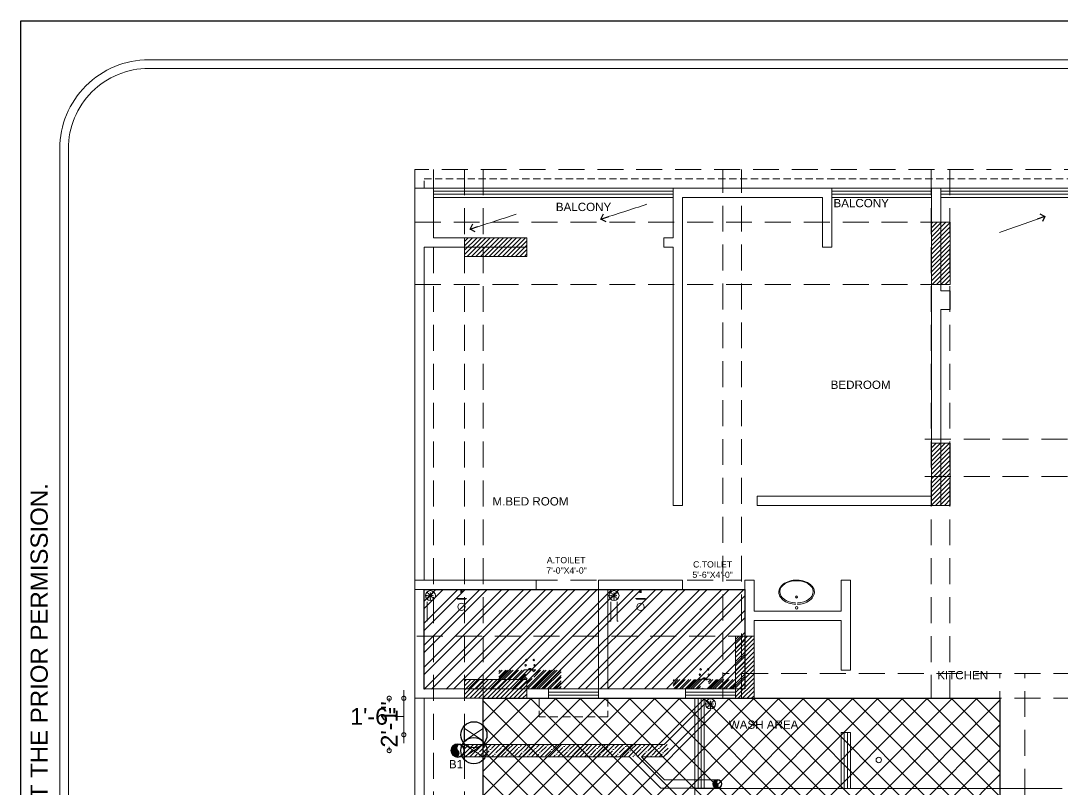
# Model space of a CAD drawing. Header units: inches. Extents: x 1807 to 67852, y 1160 to 20242.
# Drawn here: x 16490 to 16992, y 7417 to 7787 of the extents above; entities that cross this region are included whole.
import ezdxf

# ---------------------------------------------------------------- set-up
doc = ezdxf.new("R2010")
doc.units = ezdxf.units.IN
doc.header["$MEASUREMENT"] = 0
doc.header["$PDMODE"] = 35
doc.linetypes.add('DASHED', pattern=[0.75, 0.5, -0.25])
doc.layers.get('0').update_dxf_attribs({"lineweight": 20})
for name, color, linetype, lineweight in [('$TD_AUDIT_GENERATED_(67B1F)', 8, 'Continuous', 15), ('06DIM', 194, 'Continuous', 15), ('3 P.V.C. PIPE', 232, 'Continuous', 30), ('4 upvc pip', 5, 'Continuous', 30), ('4 upvc pip hatch', 6, 'Continuous', 5), ('4. UPCV', 6, 'Continuous', 30), ('A-HATCH', 252, 'Continuous', 13), ('Bathing', 3, 'Continuous', 30), ('BLOCK', 7, 'Continuous', 0), ('COLD WATER', 4, 'Continuous', 30), ('column_01', 7, 'Continuous', 18), ('CUT OUT', 4, 'Continuous', 30), ('Dummy wall', 8, 'Continuous', 18), ('HATCH', 8, 'Continuous', 0), ('HOT LINE', 1, 'Continuous', 30), ('N.WALL', 7, 'Continuous', 25), ('PROJ.', 8, 'DASHED', 20), ('RAILING', 8, 'Continuous', 25), ('SUNK', 216, 'Continuous', 30), ('SUNK HTACH', 165, 'Continuous', 15), ('wall', 7, 'Continuous', 20), ('WINDOW', 8, 'Continuous', 15)]:
    doc.layers.add(name, color=color, linetype=linetype, lineweight=lineweight)
doc.layers.add('K.Text', color=7, linetype='Continuous')
doc.styles.add('Krupalu', font='arial.ttf', dxfattribs={"height": 8})
doc.styles.add('Krupalu 1', font='arial.ttf')
doc.dimstyles.new('Krupalu', dxfattribs={"dimtxt": 4, "dimasz": 4, "dimexe": 0, "dimexo": 0, "dimgap": 0.09, "dimtad": 0, "dimtoh": 1, "dimdec": 0, "dimzin": 3, "dimdsep": 46, "dimlunit": 4, "dimtxsty": 'Krupalu', "dimblk": 'DOTSMALL', "dimcen": 0, "dimse1": 1, "dimse2": 1, "dimclrd": 256, "dimclre": 256, "dimclrt": 7, "dimadec": 0, "dimazin": 0, "dimtfac": 1, "dimtdec": 0, "dimtofl": 0, "dimtmove": 1, "dimatfit": 0, "dimldrblk": 'OPEN90', "dimfxl": 1, "dimtolj": 1, "dimtzin": 0, "dimlwd": -1, "dimarcsym": 0})
pattern_1 = [(45, (-2883.8112, 0), (-1.0606601718, 1.0606601718), [])]
pattern_2 = [(45, (4642.928, -84087.3614), (-1.325825215, 1.325825215), []), (45, (4643.8119, -84087.3614), (-1.325825215, 1.325825215), [])]

# ---------------------------------------------------------------- blocks, each defined once
blk = doc.blocks.new('dfhtutrut')
at = {"layer": 'HATCH'}
h = blk.add_hatch(dxfattribs=at)
h.set_pattern_fill('ANSI31', color=256, scale=12, style=0)
h.set_pattern_definition(pattern_1)
h.paths.add_polyline_path([(142340.43, -629915.98), (142340.43, -629945.98), (142349.43, -629945.98), (142349.43, -629915.98)])
h = blk.add_hatch(dxfattribs=at)
h.set_pattern_fill('ANSI31', color=256, scale=12, style=0)
h.set_pattern_definition(pattern_1)
h.paths.add_polyline_path([(142115.43, -629932.48), (142145.43, -629932.48), (142145.43, -629923.48), (142115.43, -629923.48)])
h = blk.add_hatch(dxfattribs=at)
h.set_pattern_fill('ANSI31', color=256, scale=12, style=0)
h.set_pattern_definition(pattern_1)
h.paths.add_polyline_path([(142349.43, -630052.48), (142349.43, -630022.48), (142340.43, -630022.48), (142340.43, -630052.48)])
h = blk.add_hatch(dxfattribs=at)
h.set_pattern_fill('ANSI31', color=256, scale=12, style=0)
h.set_pattern_definition(pattern_1)
h.paths.add_polyline_path([(142254.93, -630145.48), (142254.93, -630115.48), (142245.93, -630115.48), (142245.93, -630145.48)])
h = blk.add_hatch(dxfattribs=at)
h.set_pattern_fill('ANSI31', color=256, scale=12, style=0)
h.set_pattern_definition(pattern_1)
h.paths.add_polyline_path([(142115.43, -630145.48), (142145.43, -630145.48), (142145.43, -630136.48), (142115.43, -630136.48)])
at = {"layer": 'column_01'}
for points in [[(142340.43, -629915.98), (142340.43, -629945.98), (142349.43, -629945.98), (142349.43, -629915.98)], [(142115.43, -629932.48), (142145.43, -629932.48), (142145.43, -629923.48), (142115.43, -629923.48)], [(142349.43, -630052.48), (142349.43, -630022.48), (142340.43, -630022.48), (142340.43, -630052.48)], [(142254.93, -630145.48), (142254.93, -630115.48), (142245.93, -630115.48), (142245.93, -630145.48)], [(142115.43, -630145.48), (142145.43, -630145.48), (142145.43, -630136.48), (142115.43, -630136.48)]]:
    blk.add_lwpolyline(points, close=True, dxfattribs=at)
blk = doc.blocks.new('_DotSmall')
at = {"color": 0, "linetype": 'ByBlock', "const_width": 0.5}
blk.add_lwpolyline([(-0.0625, 0, 1), (0.0625, 0, 1)], format="xyb", close=True, dxfattribs=at)
blk = doc.blocks.new('_Open90')
at = {"color": 0, "linetype": 'ByBlock', "lineweight": -2}
for p, q in [((0, 0), (-1, 0)), ((-0.5, 0.5), (0, 0)), ((0, 0), (-0.5, -0.5))]:
    blk.add_line(p, q, dxfattribs=at)
blk = doc.blocks.new('zw$137B')
at = {"layer": '$TD_AUDIT_GENERATED_(67B1F)', "linetype": 'DASHED', "lineweight": -2, "ltscale": 25}
for p, q in [((-135, 94.5), (-573, 94.5)), ((-573, 94.5), (-573, -1140)), ((-564, 94.5), (-564, -1140)), ((-549, 94.5), (-549, -270)), ((-540, 94.5), (-540, -270)), ((-424.5, -160.5), (-424.5, 94.5)), ((-415.5, -160.5), (-415.5, 94.5)), ((-324.19, 94.5), (-324.19, -160.5)), ((-315.19, 94.5), (-315.19, -160.5)), ((-135, 85.5), (-573, 85.5)), ((328.5, -148.5), (-424.5, -148.5)), ((328.5, -160.5), (-424.5, -160.5))]:
    blk.add_line(p, q, dxfattribs=at)
at = {"layer": '$TD_AUDIT_GENERATED_(67B1F)', "color": 3, "linetype": 'DASHED', "lineweight": -2, "ltscale": 25}
for p, q in [((-327.19, -35.5), (-135, -35.5)), ((-327.19, -53.5), (-135, -53.5))]:
    blk.add_line(p, q, dxfattribs=at)
at = {"layer": '$TD_AUDIT_GENERATED_(67B1F)', "linetype": 'DASHED', "lineweight": -2, "ltscale": 25}
for points in [[(-573, 69), (-315, 69)], [(-573, 39), (-315, 39)], [(-573, -103.5), (-415.5, -103.5)], [(-573, -108), (-415.5, -108)], [(-409.5, -130.5), (-573, -130.5)], [(-291, -1144.5), (-291, -148.5)], [(-279, -1144.5), (-279, -148.5)], [(-409.5, -160.5), (-573, -160.5)]]:
    blk.add_lwpolyline(points, dxfattribs=at)
blk = doc.blocks.new('cutout')
at = {"layer": 'COLD WATER', "color": 2}
blk.add_circle((18212, 6888.2, 5.3), 19.6, dxfattribs=at)
at = {"layer": 'HATCH'}
for p, q in [((18221.4, 6902.1, 5.3), (18202.7, 6874.2, 5.3)), ((18202.7, 6902.1, 5.3), (18221.4, 6874.2, 5.3))]:
    blk.add_line(p, q, dxfattribs=at)
at = {"layer": 'HOT LINE', "ltscale": 10}
for p, q in [((18202.7, 6902.1, 5.3), (18221.4, 6902.1, 5.3)), ((18202.7, 6874.2, 5.3), (18221.4, 6874.2, 5.3))]:
    blk.add_line(p, q, dxfattribs=at)
blk = doc.blocks.new('*D38')
at = {"layer": '06DIM'}
for p, q in [((16674.98, 7460.85), (16674.98, 7464.85)), ((16674.98, 7443.29), (16674.98, 7460.85)), ((16670.58, 7452.07), (16670.76, 7452.07)), ((16670.76, 7452.07), (16674.98, 7452.07)), ((16674.98, 7443.29), (16674.98, 7439.29))]:
    blk.add_line(p, q, dxfattribs=at)
at = {"layer": 'Defpoints', "color": 0}
for p in [(16674.98, 7460.85), (16708.78, 7460.85), (16708.78, 7443.29)]:
    blk.add_point(p, dxfattribs=at)
at = {"layer": '06DIM', "xscale": 4, "yscale": 4, "zscale": 4}
for p, rotation in [((16674.98, 7460.85), 270), ((16674.98, 7443.29), 90)]:
    blk.add_blockref('_DotSmall', p, dxfattribs=dict(at, rotation=rotation))
at = {"layer": '06DIM', "color": 7, "insert": (16660.23, 7452.07), "char_height": 8, "attachment_point": 5, "style": 'Krupalu'}
blk.add_mtext('\\A1;1\'-6"', dxfattribs=at)
blk = doc.blocks.new('*D39')
at = {"layer": '06DIM'}
for p, q in [((16667.94, 7460.85), (16667.94, 7459.04)), ((16667.94, 7435.64), (16667.94, 7437.45))]:
    blk.add_line(p, q, dxfattribs=at)
at = {"layer": 'Defpoints', "color": 0}
for p in [(16667.94, 7460.85), (16708.78, 7460.85), (16708.78, 7435.64)]:
    blk.add_point(p, dxfattribs=at)
at = {"layer": '06DIM', "xscale": 4, "yscale": 4, "zscale": 4}
for p, rotation in [((16667.94, 7460.85), 90), ((16667.94, 7435.64), 270)]:
    blk.add_blockref('_DotSmall', p, dxfattribs=dict(at, rotation=rotation))
at = {"layer": '06DIM', "color": 7, "insert": (16667.94, 7448.24), "char_height": 8, "attachment_point": 5, "rotation": 90, "style": 'Krupalu'}
blk.add_mtext('\\A1;2\'-1"', dxfattribs=at)

msp = doc.modelspace()

# ---------------------------------------------------------------- hatches: boundary and pattern name
at = {"layer": '4 upvc pip hatch', "lineweight": 5, "ltscale": 10}
h = msp.add_hatch(dxfattribs=at)
h.set_pattern_fill('ANSI31', color=8, scale=3, style=0)
h.set_pattern_definition([(45, (-46983.6151, -133290.32453), (-0.2651650429, 0.2651650429), [])])
edge = h.paths.add_edge_path()
edge.add_spline(control_points=[(16700.77, 7432.64), (16701.19, 7433.21), (16702.21, 7434.6), (16699.94, 7436.65), (16700.93, 7438.05), (16701.33, 7438.62)], knot_values=[0, 0, 0, 0, 1.259254, 3.09623, 4.348223, 4.348223, 4.348223, 4.348223], degree=3, periodic=0)
edge.add_arc((16700.98, 7435.64), 3, 83.262, 180)
edge.add_arc((16700.98, 7435.64), 3, 180, 265.9366)
at = {"layer": '4 upvc pip hatch', "lineweight": 5}
h = msp.add_hatch(dxfattribs=at)
h.set_pattern_fill('ANSI35', color=8, scale=12, style=0)
h.set_pattern_definition([(45, (-7059.6064, -1768.8452), (-2.12132034, 2.12132034), []), (45, (-7057.485, -1768.8452), (-2.12132034, 2.12132034), [3.75, -0.75, 0, -0.75])])
h.paths.add_polyline_path([(16704.28, 7432.62), (16802.32, 7432.62), (16802.32, 7438.62), (16704.28, 7438.62)])
at = {"layer": '4 upvc pip hatch', "lineweight": 5, "ltscale": 10}
h = msp.add_hatch(dxfattribs=at)
h.set_pattern_fill('ANSI31', color=8, scale=2, style=0)
h.set_pattern_definition([(45, (-25630.3216, -86397.75523), (-0.1767766953, 0.1767766953), [])])
edge = h.paths.add_edge_path()
edge.add_spline(control_points=[(16825.93, 7417.56), (16826.21, 7417.93), (16826.89, 7418.86), (16825.38, 7420.23), (16826.04, 7421.16), (16826.31, 7421.54)], knot_values=[0, 0, 0, 0, 1.259254, 3.09623, 4.348223, 4.348223, 4.348223, 4.348223], degree=3, periodic=0)
edge.add_arc((16826.08, 7419.55), 2, 83.262, 180)
edge.add_arc((16826.08, 7419.55), 2, 180, 265.9366)
at = {"layer": 'Bathing', "lineweight": 5}
h = msp.add_hatch(color=8, dxfattribs=at)
h.paths.add_polyline_path([(16702.17, 7511.56), (16703.4, 7511.56), (16703.4, 7513.35), (16702.17, 7513.35)])
h.paths.add_polyline_path([(16704.9, 7508.36), (16705.47, 7509.18), (16700.09, 7509.18), (16700.89, 7508.36)])
h = msp.add_hatch(color=8, dxfattribs=at)
h.paths.add_polyline_path([(16788.42, 7511.56), (16789.65, 7511.56), (16789.65, 7513.35), (16788.42, 7513.35)])
h.paths.add_polyline_path([(16791.15, 7508.36), (16791.72, 7509.18), (16786.34, 7509.18), (16787.14, 7508.36)])
for points in [[(16738.76, 7474.35), (16732.8, 7474.35), (16732.8, 7474.85), (16734.72, 7474.85, -0.636861), (16736.85, 7474.85), (16738.76, 7474.85)], [(16738.76, 7474.35), (16738.76, 7474.85), (16732.8, 7474.85), (16732.8, 7474.35)], [(16822.76, 7469.85), (16816.8, 7469.85), (16816.8, 7470.35), (16818.72, 7470.35, -0.636861), (16820.85, 7470.35), (16822.76, 7470.35)], [(16822.76, 7469.85), (16822.76, 7470.35), (16816.8, 7470.35), (16816.8, 7469.85)]]:
    msp.add_hatch(color=8, dxfattribs=at).paths.add_polyline_path(points)
at = {"layer": 'Dummy wall', "lineweight": 5, "ltscale": 10}
h = msp.add_hatch(dxfattribs=at)
h.set_pattern_fill('ANSI32', color=8, scale=5, style=0)
h.set_pattern_definition(pattern_2)
h.paths.add_polyline_path([(16734.28, 7465.35), (16734.28, 7469.85), (16720.78, 7469.85), (16720.78, 7474.35), (16732.8, 7474.35), (16735.78, 7474.35, 2.414214), (16737.92, 7472.21, 0.414214), (16735.78, 7474.35), (16738.76, 7474.35), (16750.78, 7474.35), (16750.78, 7465.35), (16744.78, 7465.35)])
h = msp.add_hatch(dxfattribs=at)
h.set_pattern_fill('ANSI32', color=8, scale=5, style=0)
h.set_pattern_definition(pattern_2)
h.paths.add_polyline_path([(16804.78, 7465.35), (16804.78, 7469.85), (16815.34, 7469.85), (16816.8, 7469.85), (16819.78, 7469.85, 2.414214), (16821.92, 7467.71, 0.408178), (16819.83, 7469.85), (16822.76, 7469.85), (16824.31, 7469.85), (16834.78, 7469.85), (16834.78, 7465.35), (16810.78, 7465.35)])
at = {"layer": 'SUNK HTACH', "ltscale": 10}
h = msp.add_hatch(dxfattribs=at)
h.set_pattern_fill('ANSI32', color=8, scale=20, style=0)
h.set_pattern_definition([(45, (16684.781, 7465.306), (-5.3033, 5.3033), []), (45, (16688.317, 7465.306), (-5.3033, 5.3033), [])])
h.paths.add_polyline_path([(16684.78, 7513.35), (16839.28, 7513.35), (16839.28, 7465.4), (16684.78, 7465.31)])
h = msp.add_hatch(dxfattribs=at)
h.set_pattern_fill('ANSI37', color=8, scale=67.5, style=0)
h.set_pattern_definition([(45, (11951.298, -57380.249), (-5.9662135, 5.9662135), []), (135, (11951.298, -57380.249), (-5.9662135, -5.9662135), [])])
h.paths.add_polyline_path([(16713.28, 7460.85), (16962.28, 7460.85), (16962.28, 7352.85), (16713.28, 7352.85)])

# ---------------------------------------------------------------- linework, layer by layer
at = {"layer": '3 P.V.C. PIPE', "color": 8, "lineweight": 5, "ltscale": 50}
for p, q in [((16686.28, 7507.35), (16686.28, 7497.97)), ((16689.28, 7507.35), (16689.28, 7500.63)), ((16774.78, 7507.35), (16774.78, 7497.97)), ((16777.78, 7507.35), (16777.78, 7497.97)), ((16774.28, 7497.97), (16774.78, 7497.97)), ((16777.78, 7497.97), (16778.28, 7497.97))]:
    msp.add_line(p, q, dxfattribs=at)
at = {"layer": '4 upvc pip'}
msp.add_lwpolyline([(16490.39, 7787.47), (18913.59, 7787.47), (18913.59, 6074.1), (16490.39, 6074.1)], close=True, dxfattribs=at)
at = {"layer": '4. UPCV', "color": 8, "lineweight": 5, "ltscale": 10}
for p, q in [((16800.45, 7438.62), (16820.06, 7458.23)), ((16800.1, 7432.62), (16822.89, 7455.4)), ((16700.98, 7438.64), (16800.45, 7438.62)), ((16700.98, 7432.64), (16783.81, 7432.62)), ((16783.81, 7432.62), (16798.88, 7417.55)), ((16789.47, 7432.62), (16800.1, 7432.62)), ((16789.47, 7432.62), (16800.54, 7421.55)), ((16826.08, 7421.55), (16800.54, 7421.55)), ((16826.08, 7417.55), (16798.88, 7417.55))]:
    msp.add_line(p, q, dxfattribs=at)
for centre, radius in [((16700.98, 7435.64), 3.3), ((16700.98, 7435.64), 3), ((16826.08, 7419.55), 2.2), ((16826.08, 7419.55), 2)]:
    msp.add_circle(centre, radius, dxfattribs=at)
for points, knots in [([(16700.77, 7432.64), (16701.19, 7433.21), (16702.21, 7434.6), (16699.94, 7436.65), (16700.93, 7438.05), (16701.33, 7438.62)], [0, 0, 0, 0, 1.888881, 4.644345, 6.522333, 6.522333, 6.522333, 6.522333]), ([(16825.93, 7417.56), (16826.21, 7417.93), (16826.89, 7418.86), (16825.38, 7420.23), (16826.04, 7421.16), (16826.31, 7421.54)], [0, 0, 0, 0, 1.259254, 3.096229, 4.348222, 4.348222, 4.348222, 4.348222])]:
    msp.add_open_spline(points, degree=3, knots=knots, dxfattribs=at)
at = {"layer": 'A-HATCH'}
for points in [[(18847.85, 7768.7), (16552.06, 7768.7, 0.414214), (16509.16, 7725.8), (16509.16, 6139.84, 0.414214), (16556.14, 6092.86), (18844.79, 6092.86, 0.414214), (18894.83, 6142.9), (18894.83, 7721.72, 0.414214)], [(18847.85, 7764.53), (16552.06, 7764.53, 0.414214), (16513.33, 7725.8), (16513.33, 6139.84, 0.414214), (16556.14, 6097.03), (18844.79, 6097.03, 0.414214), (18890.66, 6142.9), (18890.66, 7721.72, 0.414214)]]:
    msp.add_lwpolyline(points, format="xyb", close=True, dxfattribs=at)
at = {"layer": 'Bathing', "color": 8, "lineweight": 5}
for centre, radius in [((16687.78, 7510.35), 2.42), ((16685.91, 7510.35), 0.129), ((16686.34, 7511.8), 0.129), ((16686.34, 7508.91), 0.129), ((16686.63, 7510.35), 0.129), ((16686.83, 7511.31), 0.129), ((16686.83, 7509.4), 0.129), ((16687.28, 7510.35), 0.129), ((16687.35, 7510.79), 0.129), ((16687.35, 7509.92), 0.129), ((16687.78, 7511.58), 0.129), ((16687.78, 7511.58), 0.129), ((16687.78, 7510.86), 0.129), ((16687.78, 7510.86), 0.129), ((16687.78, 7510.35), 0.129), ((16687.78, 7509.85), 0.129), ((16687.78, 7509.85), 0.129), ((16687.78, 7509.12), 0.129), ((16687.78, 7509.12), 0.129), ((16687.78, 7508.41), 0.129), ((16687.78, 7508.41), 0.129), ((16688.22, 7510.79), 0.129), ((16688.22, 7509.92), 0.129), ((16688.29, 7510.35), 0.129), ((16688.74, 7511.31), 0.129), ((16688.74, 7509.4), 0.129), ((16688.93, 7510.35), 0.129), ((16689.23, 7511.8), 0.129), ((16689.23, 7508.91), 0.129), ((16776.28, 7510.35), 2.42), ((16774.41, 7510.35), 0.129), ((16774.84, 7511.8), 0.129), ((16774.84, 7508.91), 0.129), ((16775.13, 7510.35), 0.129), ((16775.33, 7511.31), 0.129), ((16775.33, 7509.4), 0.129), ((16775.78, 7510.35), 0.129), ((16775.85, 7510.79), 0.129), ((16775.85, 7509.92), 0.129), ((16776.28, 7511.58), 0.129), ((16776.28, 7511.58), 0.129), ((16776.28, 7510.86), 0.129), ((16776.28, 7510.86), 0.129), ((16776.28, 7510.35), 0.129), ((16776.28, 7509.85), 0.129), ((16776.28, 7509.85), 0.129), ((16776.28, 7509.12), 0.129), ((16776.28, 7509.12), 0.129), ((16776.28, 7508.41), 0.129), ((16776.28, 7508.41), 0.129), ((16776.72, 7510.79), 0.129), ((16776.72, 7509.92), 0.129), ((16776.79, 7510.35), 0.129), ((16777.24, 7511.31), 0.129), ((16777.24, 7509.4), 0.129), ((16777.43, 7510.35), 0.129), ((16777.73, 7511.8), 0.129), ((16777.73, 7508.91), 0.129), ((16864.24, 7509.69), 0.548), ((16864.24, 7509.69), 0.403), ((16864.3, 7504.47), 0.616), ((16734.04, 7479.31), 0.361), ((16734.04, 7479.31), 0.361), ((16737.61, 7479.31), 0.361), ((16737.61, 7479.31), 0.361), ((16733.68, 7476.75), 0.361), ((16733.68, 7476.75), 0.361), ((16737.98, 7476.75), 0.361), ((16737.98, 7476.75), 0.361), ((16818.04, 7474.81), 0.361), ((16818.04, 7474.81), 0.361), ((16821.61, 7474.81), 0.361), ((16821.61, 7474.81), 0.361), ((16817.68, 7472.25), 0.361), ((16817.68, 7472.25), 0.361), ((16821.98, 7472.25), 0.361), ((16821.98, 7472.25), 0.361), ((16822.78, 7458.13), 2.42), ((16820.91, 7458.13), 0.129), ((16821.34, 7459.57), 0.129), ((16821.63, 7458.13), 0.129), ((16821.83, 7459.08), 0.129), ((16822.28, 7458.13), 0.129), ((16822.35, 7458.56), 0.129), ((16822.78, 7459.36), 0.129), ((16822.78, 7459.36), 0.129), ((16822.78, 7458.63), 0.129), ((16822.78, 7458.63), 0.129), ((16822.78, 7458.13), 0.129), ((16823.22, 7458.56), 0.129), ((16823.29, 7458.13), 0.129), ((16823.74, 7459.08), 0.129), ((16823.93, 7458.13), 0.129), ((16824.23, 7459.57), 0.129), ((16821.34, 7456.68), 0.129), ((16821.83, 7457.17), 0.129), ((16822.35, 7457.69), 0.129), ((16822.78, 7457.62), 0.129), ((16822.78, 7457.62), 0.129), ((16822.78, 7456.9), 0.129), ((16822.78, 7456.9), 0.129), ((16822.78, 7456.19), 0.129), ((16822.78, 7456.19), 0.129), ((16823.22, 7457.69), 0.129), ((16823.74, 7457.17), 0.129), ((16824.23, 7456.68), 0.129)]:
    msp.add_circle(centre, radius, dxfattribs=at)
at = {"layer": 'Bathing', "color": 8, "lineweight": 5, "ltscale": 3}
for centre in [(16702.78, 7504.94), (16789.03, 7504.94)]:
    msp.add_circle(centre, 1.78, dxfattribs=at)
at = {"layer": 'Bathing', "color": 8, "lineweight": 5, "extrusion": (0.000530124, 2.76424e-10, 1)}
msp.add_circle((16903.88, 7431.12, 9.41), 1.32, dxfattribs=at)
at = {"layer": 'Bathing', "color": 8, "lineweight": 5}
msp.add_ellipse((16864.24, 7512.2), major_axis=(-8.06, 0), ratio=0.663758, start_param=1.630196, end_param=7.796446, dxfattribs=at)
for points, knots in [([(16864.63, 7506.17), (16865.67, 7506.19), (16866.71, 7506.35), (16868.81, 7506.97), (16869.84, 7507.47), (16871.5, 7508.73), (16872.14, 7509.5), (16872.75, 7510.95), (16872.87, 7511.59), (16872.81, 7512.85), (16872.62, 7513.48), (16871.99, 7514.64), (16871.54, 7515.18), (16870.43, 7516.13), (16869.78, 7516.54), (16867.98, 7517.36), (16866.77, 7517.67), (16864.24, 7517.92), (16862.95, 7517.85), (16860.51, 7517.33), (16859.38, 7516.88), (16857.5, 7515.69), (16856.75, 7514.93), (16855.93, 7513.43), (16855.74, 7512.72), (16855.74, 7512.01)], [1.610972, 1.610972, 1.610972, 1.610972, 1.985827, 1.985827, 2.425311, 2.425311, 2.864794, 2.864794, 3.176532, 3.176532, 3.48827, 3.48827, 3.800008, 3.800008, 4.111746, 4.111746, 4.567037, 4.567037, 5.022328, 5.022328, 5.477619, 5.477619, 5.93291, 5.93291, 6.283185, 6.283185, 6.283185, 6.283185]), ([(16855.74, 7512.01), (16855.74, 7511.54), (16855.82, 7511.08), (16856.27, 7509.77), (16856.85, 7508.98), (16858.43, 7507.65), (16859.42, 7507.12), (16861.58, 7506.4), (16862.73, 7506.2), (16863.89, 7506.17)], [0, 0, 0, 0, 0.227893, 0.227893, 0.667377, 0.667377, 1.10686, 1.10686, 1.523521, 1.523521, 1.523521, 1.523521])]:
    msp.add_open_spline(points, degree=3, knots=knots, dxfattribs=at)
at = {"layer": 'PROJ.', "color": 8, "lineweight": 5, "ltscale": 8}
for p, q in [((16740.28, 7460.85), (16740.28, 7451.85)), ((16773.28, 7460.85), (16773.28, 7451.85)), ((16773.28, 7451.85), (16740.28, 7451.85))]:
    msp.add_line(p, q, dxfattribs=at)
at = {"layer": 'PROJ.', "color": 8, "lineweight": 5, "ltscale": 7}
msp.add_lwpolyline([(16684.78, 7706.85), (16684.78, 7711.35), (17113.78, 7711.35), (17113.78, 7706.85)], dxfattribs=at)
at = {"layer": 'RAILING', "color": 8, "lineweight": 5}
for p, q in [((16689.28, 7706.85), (16804.78, 7706.85)), ((16689.28, 7705.35), (16804.78, 7705.35)), ((16881.28, 7706.85), (16929.28, 7706.85)), ((16881.28, 7705.35), (16929.28, 7705.35)), ((16933.78, 7706.85), (17109.28, 7706.85)), ((16933.78, 7705.35), (17109.28, 7705.35)), ((16689.28, 7703.85), (16804.78, 7703.85)), ((16689.28, 7702.35), (16804.78, 7702.35)), ((16881.28, 7703.85), (16929.28, 7703.85)), ((16881.28, 7702.35), (16929.28, 7702.35)), ((16933.78, 7703.85), (17109.28, 7703.85)), ((16933.78, 7702.35), (17109.28, 7702.35)), ((16815.28, 7460.85), (16815.28, 7417.35)), ((16816.78, 7460.85), (16816.78, 7417.35)), ((16818.28, 7460.85), (16818.28, 7417.35)), ((16819.78, 7460.85), (16819.78, 7417.35))]:
    msp.add_line(p, q, dxfattribs=at)
at = {"layer": 'SUNK'}
for points in [[(16684.78, 7513.35), (16839.28, 7513.35), (16839.28, 7465.4), (16684.78, 7465.31)], [(16713.28, 7460.85), (16962.28, 7460.85), (16962.28, 7352.85), (16713.28, 7352.85)]]:
    msp.add_lwpolyline(points, close=True, dxfattribs=at)
at = {"layer": 'wall'}
for p, q in [((16680.28, 7706.85), (16680.28, 7460.85)), ((16680.28, 7706.85), (16689.28, 7706.85)), ((16689.28, 7682.85), (16689.28, 7706.85)), ((16804.78, 7706.85), (16804.78, 7682.85)), ((16804.78, 7706.85), (16881.28, 7706.85)), ((16881.28, 7706.85), (16881.28, 7678.35)), ((16929.28, 7706.85), (16929.28, 7558.35)), ((16929.28, 7706.85), (16933.78, 7706.85)), ((16933.78, 7706.85), (16933.78, 7657.35)), ((16809.28, 7702.35), (16809.28, 7553.85)), ((16809.28, 7702.35), (16876.78, 7702.35)), ((16876.78, 7702.35), (16876.78, 7678.35)), ((16734.28, 7682.85), (16689.28, 7682.85)), ((16704.28, 7682.86), (16734.28, 7682.86)), ((16704.28, 7673.86), (16704.28, 7682.86)), ((16704.28, 7673.85), (16704.28, 7682.85)), ((16704.28, 7682.85), (16734.28, 7682.85)), ((16734.28, 7682.86), (16734.28, 7673.86)), ((16734.28, 7678.35), (16734.28, 7682.85)), ((16734.28, 7682.85), (16734.28, 7673.85)), ((16804.78, 7682.85), (16800.28, 7682.85)), ((16800.28, 7678.35), (16800.28, 7682.85)), ((16684.78, 7678.35), (16684.78, 7517.85)), ((16734.28, 7678.35), (16684.78, 7678.35)), ((16804.78, 7678.35), (16800.28, 7678.35)), ((16804.78, 7678.35), (16804.78, 7553.85)), ((16881.28, 7678.35), (16876.78, 7678.35)), ((16734.28, 7673.86), (16704.28, 7673.86)), ((16734.28, 7673.85), (16704.28, 7673.85)), ((16938.28, 7657.35), (16933.78, 7657.35)), ((16938.28, 7648.35), (16938.28, 7657.35)), ((16933.78, 7648.35), (16938.28, 7648.35)), ((16933.78, 7648.35), (16933.78, 7553.85)), ((16804.78, 7553.85), (16809.28, 7553.85)), ((16845.28, 7558.35), (16845.28, 7553.85)), ((16845.28, 7558.35), (16929.28, 7558.35)), ((16845.28, 7553.85), (16933.78, 7553.85)), ((16738.78, 7517.85), (16684.78, 7517.85)), ((16738.78, 7513.35), (16684.78, 7513.35)), ((16684.78, 7513.35), (16684.78, 7465.35)), ((16738.78, 7517.85), (16738.78, 7513.35)), ((16768.78, 7517.85), (16768.78, 7460.85)), ((16809.28, 7517.85), (16768.78, 7517.85)), ((16773.28, 7513.35), (16773.28, 7465.35)), ((16809.28, 7513.35), (16773.28, 7513.35)), ((16809.28, 7517.85), (16809.28, 7513.35)), ((16839.28, 7517.85), (16839.28, 7465.35)), ((16843.78, 7517.85), (16839.28, 7517.85)), ((16843.78, 7517.85), (16843.78, 7502.85)), ((16890.28, 7517.85), (16885.78, 7517.85)), ((16885.78, 7517.85), (16885.78, 7502.85)), ((16890.28, 7517.85), (16890.28, 7474.35)), ((16885.78, 7502.85), (16843.78, 7502.85)), ((16885.78, 7498.35), (16843.78, 7498.35)), ((16843.78, 7498.35), (16843.78, 7460.85)), ((16885.78, 7498.35), (16885.78, 7474.35)), ((16890.28, 7474.35), (16885.78, 7474.35)), ((16744.78, 7465.35), (16684.78, 7465.35)), ((16744.78, 7465.35), (16744.78, 7460.85)), ((16810.78, 7465.35), (16773.28, 7465.35)), ((16810.78, 7465.35), (16810.78, 7460.85)), ((16834.78, 7465.35), (16834.78, 7460.85)), ((16839.28, 7465.35), (16834.78, 7465.35)), ((16744.78, 7460.85), (16680.28, 7460.85)), ((16680.28, 7460.85), (16680.28, 7352.85)), ((16684.78, 7460.85), (16684.78, 7352.85)), ((16810.78, 7460.85), (16768.78, 7460.85)), ((16843.78, 7460.85), (16834.78, 7460.85)), ((16890.28, 7444.35), (16885.78, 7444.35)), ((16815.28, 7417.35), (16815.28, 7412.85)), ((16992.28, 7417.35), (16815.28, 7417.35))]:
    msp.add_line(p, q, dxfattribs=at)
at = {"layer": 'WINDOW', "color": 8, "lineweight": 5}
for p, q in [((16768.78, 7465.35), (16744.78, 7465.35)), ((16768.78, 7463.85), (16744.78, 7463.85)), ((16810.78, 7465.35), (16834.78, 7465.35)), ((16810.78, 7463.85), (16834.78, 7463.85)), ((16768.78, 7462.35), (16744.78, 7462.35)), ((16768.78, 7460.85), (16744.78, 7460.85)), ((16834.78, 7462.35), (16810.78, 7462.35)), ((16834.78, 7460.85), (16810.78, 7460.85)), ((16885.78, 7444.35), (16885.78, 7417.35)), ((16887.28, 7444.35), (16887.28, 7417.35)), ((16888.78, 7444.35), (16888.78, 7417.35)), ((16890.28, 7444.35), (16890.28, 7417.35))]:
    msp.add_line(p, q, dxfattribs=at)

# ---------------------------------------------------------------- block references
at = {"layer": '$TD_AUDIT_GENERATED_(67B1F)'}
msp.add_blockref('zw$137B', (17253.28, 7621.35), dxfattribs=at)
at = {"layer": 'column_01'}
msp.add_blockref('dfhtutrut', (-125411.15, 637606.33), dxfattribs=at)
at = {"layer": 'CUT OUT', "xscale": 0.3217879374209245, "yscale": 0.3217879374209245, "zscale": 0.3217879374209245, "rotation": 90}
for p in [(18925.3, 1582.87, -12.36), (18925.3, 1575.22, -12.36)]:
    msp.add_blockref('cutout', p, dxfattribs=at)

# ---------------------------------------------------------------- texts
at = {"layer": '4. UPCV', "color": 8, "lineweight": 5, "ltscale": 10, "style": 'Krupalu 1'}
msp.add_text('B1', height=4, dxfattribs=at).set_placement((16696.7, 7427.08))
at = {"layer": 'BLOCK', "style": 'Krupalu'}
msp.add_text('THIS DRAWING IS THE PROPERTY OF KRUPALU CONSULTANT  AND SHOULD NOT BE USED FULLY OR PARTLY FOR ANY OTHER PURPOSE OTHER THAN THAT ISSUED FOR WITHOUT THE PRIOR PERMISSION.', height=8.28347, rotation=90, dxfattribs=at).set_placement((16503.36, 6394.52))
at = {"layer": 'K.Text', "style": 'Krupalu 1'}
for s, height, p in [('BALCONY', 4, (16748.25, 7695.75)), ('BALCONY', 4, (16882.06, 7697.59)), ('BEDROOM', 4, (16880.71, 7610.02)), ('M.BED ROOM', 4, (16717.7, 7553.81)), ('A.TOILET', 3, (16743.91, 7525.98)), ('7\'-0"X4\'-0"', 3, (16743.66, 7520.98)), ('C.TOILET', 3, (16814.37, 7523.92)), ('5\'-6"X4\'-0"', 3, (16814.09, 7518.92)), ('KITCHEN', 4, (16932.07, 7470)), ('WASH AREA', 4, (16831.6, 7446.15))]:
    msp.add_text(s, height=height, dxfattribs=at).set_placement(p)

# ---------------------------------------------------------------- dimensions: what is measured, and where the dimension line sits
at = {"layer": '06DIM'}
for base, p1, picture, middle in [((16674.98, 7460.85), (16708.78, 7443.29), '*D38', (16670.49, 7452.07)), ((16667.94, 7460.85), (16708.78, 7435.64), '*D39', (16667.94, 7448.24))]:
    dim = msp.add_linear_dim(base=base, p1=p1, p2=(16708.78, 7460.85), angle=90, dimstyle='Krupalu', dxfattribs=at)
    dim.commit()
    dim.dimension.update_dxf_attribs({"geometry": picture, "text_midpoint": middle})

# ---------------------------------------------------------------- leaders
at = {"layer": 'N.WALL', "color": 8, "lineweight": 5, "path_type": 1}
for points in [[(16770.01, 7691.87), (16792.18, 7699.04)], [(16706.9, 7687.02), (16729.07, 7694.19)], [(16983.99, 7693.2), (16962.03, 7685.4)]]:
    msp.add_leader(points, dimstyle='Krupalu', override={"dimgap": 0.09, "dimtad": 0, "dimclrd": 1}, dxfattribs=at)

doc.saveas('drawing.dxf')
